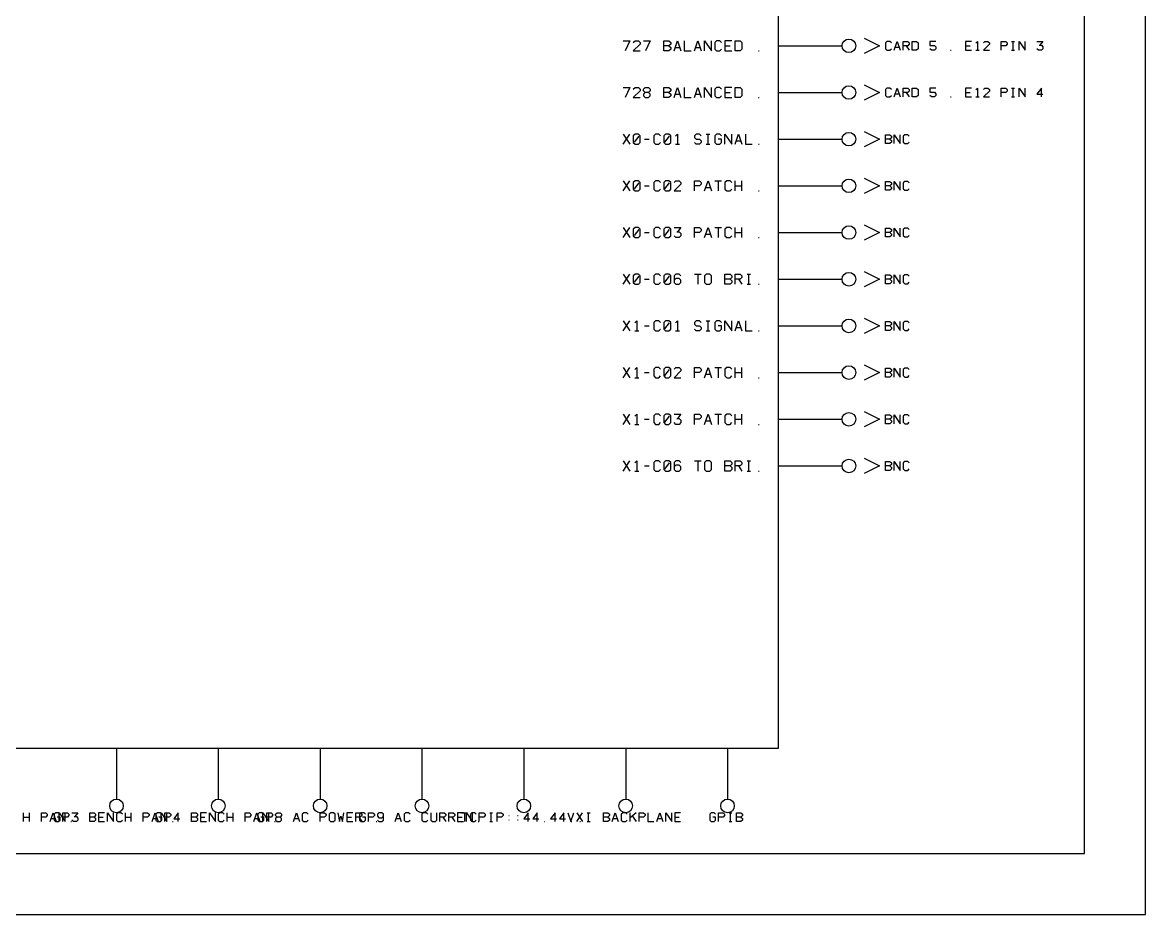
# Model space of a CAD drawing. Header units: millimetres. Extents: x 10 to 543, y 10 to 845.
# Drawn here: x 278 to 542.6, y 9.6 to 219.8 of the extents above; entities that cross this region are included whole.
import ezdxf

# ---------------------------------------------------------------- set-up
doc = ezdxf.new("R2010")
doc.units = ezdxf.units.MM
for name, color, linetype, lineweight in [('DEVICE', 7, 'CONTINUOUS', 25), ('GROUP', 6, 'CONTINUOUS', 25), ('LABEL', 8, 'CONTINUOUS', 25), ('POINT', 4, 'CONTINUOUS', 25), ('PORT_BUS', 5, 'CONTINUOUS', 25), ('PORT_OUT', 30, 'CONTINUOUS', 25), ('PORTAL', 2, 'CONTINUOUS', 25), ('SHEET', 7, 'CONTINUOUS', 25)]:
    doc.layers.add(name, color=color, linetype=linetype, lineweight=lineweight)

msp = doc.modelspace()

# ---------------------------------------------------------------- linework, layer by layer
at = {"layer": 'DEVICE'}
msp.add_lwpolyline([(96.1, 48.8), (456.1, 48.8), (456.1, 781.8), (96.1, 781.8)], close=True, dxfattribs=at)
at = {"layer": 'GROUP'}
msp.add_lwpolyline([(24, 24), (528.2, 24), (528.2, 800.4), (24, 800.4)], close=True, dxfattribs=at)
at = {"layer": 'LABEL'}
for points in [[(419.5, 215.5), (421.1, 215.5), (419.98, 213.1)], [(421.9, 215.1), (422.3, 215.5), (423.1, 215.5), (423.5, 215.1), (423.5, 214.7), (421.9, 213.1), (423.5, 213.1)], [(424.3, 215.5), (425.9, 215.5), (424.78, 213.1)], [(429.1, 213.1), (429.1, 215.5), (430.3, 215.5), (430.7, 215.1), (430.7, 214.7), (430.3, 214.3), (429.1, 214.3)], [(431.5, 213.1), (432.3, 215.5), (433.1, 213.1)], [(433.9, 215.5), (433.9, 213.1), (435.5, 213.1)], [(436.3, 213.1), (437.1, 215.5), (437.9, 213.1)], [(438.7, 213.1), (438.7, 215.5), (440.3, 213.1), (440.3, 215.5)], [(442.7, 215.1), (442.3, 215.5), (441.5, 215.5), (441.1, 215.1), (441.1, 213.5), (441.5, 213.1), (442.3, 213.1), (442.7, 213.5)], [(445.1, 215.5), (443.5, 215.5), (443.5, 213.1), (445.1, 213.1)], [(445.9, 213.1), (445.9, 215.5), (447.1, 215.5), (447.5, 215.1), (447.5, 213.5), (447.1, 213.1), (445.9, 213.1)], [(430.3, 214.3), (430.7, 213.9), (430.7, 213.5), (430.3, 213.1), (429.1, 213.1)], [(431.78, 213.9), (432.82, 213.9)], [(436.58, 213.9), (437.62, 213.9)], [(443.5, 214.3), (444.7, 214.3)], [(451.42, 213.1), (451.58, 213.1)], [(419.5, 204.5), (421.1, 204.5), (419.98, 202.1)], [(421.9, 204.1), (422.3, 204.5), (423.1, 204.5), (423.5, 204.1), (423.5, 203.7), (421.9, 202.1), (423.5, 202.1)], [(424.7, 203.3), (424.3, 203.7), (424.3, 204.1), (424.7, 204.5), (425.5, 204.5), (425.9, 204.1), (425.9, 203.7), (425.5, 203.3), (424.7, 203.3), (424.3, 202.9), (424.3, 202.5), (424.7, 202.1), (425.5, 202.1), (425.9, 202.5), (425.9, 202.9), (425.5, 203.3)], [(429.1, 202.1), (429.1, 204.5), (430.3, 204.5), (430.7, 204.1), (430.7, 203.7), (430.3, 203.3), (429.1, 203.3)], [(431.5, 202.1), (432.3, 204.5), (433.1, 202.1)], [(433.9, 204.5), (433.9, 202.1), (435.5, 202.1)], [(436.3, 202.1), (437.1, 204.5), (437.9, 202.1)], [(438.7, 202.1), (438.7, 204.5), (440.3, 202.1), (440.3, 204.5)], [(442.7, 204.1), (442.3, 204.5), (441.5, 204.5), (441.1, 204.1), (441.1, 202.5), (441.5, 202.1), (442.3, 202.1), (442.7, 202.5)], [(445.1, 204.5), (443.5, 204.5), (443.5, 202.1), (445.1, 202.1)], [(445.9, 202.1), (445.9, 204.5), (447.1, 204.5), (447.5, 204.1), (447.5, 202.5), (447.1, 202.1), (445.9, 202.1)], [(430.3, 203.3), (430.7, 202.9), (430.7, 202.5), (430.3, 202.1), (429.1, 202.1)], [(431.78, 202.9), (432.82, 202.9)], [(436.58, 202.9), (437.62, 202.9)], [(443.5, 203.3), (444.7, 203.3)], [(451.42, 202.1), (451.58, 202.1)], [(419.5, 191.1), (421.1, 193.5)], [(419.5, 193.5), (421.1, 191.1)], [(422.3, 191.1), (423.1, 191.1), (423.5, 191.5), (423.5, 193.1), (423.1, 193.5), (422.3, 193.5), (421.9, 193.1), (421.9, 191.5), (422.3, 191.1)], [(428.3, 193.1), (427.9, 193.5), (427.1, 193.5), (426.7, 193.1), (426.7, 191.5), (427.1, 191.1), (427.9, 191.1), (428.3, 191.5)], [(429.5, 191.1), (430.3, 191.1), (430.7, 191.5), (430.7, 193.1), (430.3, 193.5), (429.5, 193.5), (429.1, 193.1), (429.1, 191.5), (429.5, 191.1)], [(431.82, 193.02), (432.3, 193.5), (432.3, 191.1)], [(437.9, 193.1), (437.5, 193.5), (436.7, 193.5), (436.3, 193.1), (436.3, 192.7), (436.7, 192.3), (437.5, 192.3), (437.9, 191.9), (437.9, 191.5), (437.5, 191.1), (436.7, 191.1), (436.3, 191.5)], [(439.1, 193.5), (439.9, 193.5)], [(439.5, 191.1), (439.5, 193.5)], [(442.7, 193.1), (442.3, 193.5), (441.5, 193.5), (441.1, 193.1), (441.1, 191.5), (441.5, 191.1), (442.3, 191.1), (442.7, 191.5), (442.7, 192.3), (441.9, 192.3)], [(443.5, 191.1), (443.5, 193.5), (445.1, 191.1), (445.1, 193.5)], [(445.9, 191.1), (446.7, 193.5), (447.5, 191.1)], [(448.3, 193.5), (448.3, 191.1), (449.9, 191.1)], [(422.14, 191.58), (423.26, 193.02)], [(424.54, 192.3), (425.66, 192.3)], [(429.34, 191.58), (430.46, 193.02)], [(431.82, 191.1), (432.78, 191.1)], [(439.1, 191.1), (439.9, 191.1)], [(446.18, 191.9), (447.22, 191.9)], [(451.42, 191.1), (451.58, 191.1)], [(419.5, 180.1), (421.1, 182.5)], [(419.5, 182.5), (421.1, 180.1)], [(422.3, 180.1), (423.1, 180.1), (423.5, 180.5), (423.5, 182.1), (423.1, 182.5), (422.3, 182.5), (421.9, 182.1), (421.9, 180.5), (422.3, 180.1)], [(422.14, 180.58), (423.26, 182.02)], [(424.54, 181.3), (425.66, 181.3)], [(428.3, 182.1), (427.9, 182.5), (427.1, 182.5), (426.7, 182.1), (426.7, 180.5), (427.1, 180.1), (427.9, 180.1), (428.3, 180.5)], [(429.5, 180.1), (430.3, 180.1), (430.7, 180.5), (430.7, 182.1), (430.3, 182.5), (429.5, 182.5), (429.1, 182.1), (429.1, 180.5), (429.5, 180.1)], [(429.34, 180.58), (430.46, 182.02)], [(431.5, 182.1), (431.9, 182.5), (432.7, 182.5), (433.1, 182.1), (433.1, 181.7), (431.5, 180.1), (433.1, 180.1)], [(436.3, 180.1), (436.3, 182.5), (437.5, 182.5), (437.9, 182.1), (437.9, 181.7), (437.5, 181.3), (436.3, 181.3)], [(438.7, 180.1), (439.5, 182.5), (440.3, 180.1)], [(438.98, 180.9), (440.02, 180.9)], [(441.1, 182.5), (442.7, 182.5)], [(441.9, 182.5), (441.9, 180.1)], [(445.1, 182.1), (444.7, 182.5), (443.9, 182.5), (443.5, 182.1), (443.5, 180.5), (443.9, 180.1), (444.7, 180.1), (445.1, 180.5)], [(445.9, 180.1), (445.9, 182.5)], [(445.9, 181.3), (447.5, 181.3)], [(447.5, 180.1), (447.5, 182.5)], [(451.42, 180.1), (451.58, 180.1)], [(419.5, 169.1), (421.1, 171.5)], [(419.5, 171.5), (421.1, 169.1)], [(422.3, 169.1), (423.1, 169.1), (423.5, 169.5), (423.5, 171.1), (423.1, 171.5), (422.3, 171.5), (421.9, 171.1), (421.9, 169.5), (422.3, 169.1)], [(422.14, 169.58), (423.26, 171.02)], [(424.54, 170.3), (425.66, 170.3)], [(428.3, 171.1), (427.9, 171.5), (427.1, 171.5), (426.7, 171.1), (426.7, 169.5), (427.1, 169.1), (427.9, 169.1), (428.3, 169.5)], [(429.5, 169.1), (430.3, 169.1), (430.7, 169.5), (430.7, 171.1), (430.3, 171.5), (429.5, 171.5), (429.1, 171.1), (429.1, 169.5), (429.5, 169.1)], [(429.34, 169.58), (430.46, 171.02)], [(431.5, 171.5), (433.1, 171.5), (432.3, 170.46)], [(432.14, 170.46), (432.7, 170.46), (433.1, 170.06), (433.1, 169.5), (432.7, 169.1), (431.9, 169.1), (431.5, 169.5)], [(436.3, 169.1), (436.3, 171.5), (437.5, 171.5), (437.9, 171.1), (437.9, 170.7), (437.5, 170.3), (436.3, 170.3)], [(438.7, 169.1), (439.5, 171.5), (440.3, 169.1)], [(438.98, 169.9), (440.02, 169.9)], [(441.1, 171.5), (442.7, 171.5)], [(441.9, 171.5), (441.9, 169.1)], [(445.1, 171.1), (444.7, 171.5), (443.9, 171.5), (443.5, 171.1), (443.5, 169.5), (443.9, 169.1), (444.7, 169.1), (445.1, 169.5)], [(445.9, 169.1), (445.9, 171.5)], [(445.9, 170.3), (447.5, 170.3)], [(447.5, 169.1), (447.5, 171.5)], [(451.42, 169.1), (451.58, 169.1)], [(419.5, 158.1), (421.1, 160.5)], [(419.5, 160.5), (421.1, 158.1)], [(422.3, 158.1), (423.1, 158.1), (423.5, 158.5), (423.5, 160.1), (423.1, 160.5), (422.3, 160.5), (421.9, 160.1), (421.9, 158.5), (422.3, 158.1)], [(422.14, 158.58), (423.26, 160.02)], [(424.54, 159.3), (425.66, 159.3)], [(428.3, 160.1), (427.9, 160.5), (427.1, 160.5), (426.7, 160.1), (426.7, 158.5), (427.1, 158.1), (427.9, 158.1), (428.3, 158.5)], [(429.5, 158.1), (430.3, 158.1), (430.7, 158.5), (430.7, 160.1), (430.3, 160.5), (429.5, 160.5), (429.1, 160.1), (429.1, 158.5), (429.5, 158.1)], [(429.34, 158.58), (430.46, 160.02)], [(433.1, 160.1), (432.7, 160.5), (431.9, 160.5), (431.5, 160.1), (431.5, 158.5), (431.9, 158.1), (432.7, 158.1), (433.1, 158.5), (433.1, 159.06), (432.7, 159.46), (431.9, 159.46), (431.5, 159.06)], [(436.3, 160.5), (437.9, 160.5)], [(437.1, 160.5), (437.1, 158.1)], [(439.1, 158.1), (439.9, 158.1), (440.3, 158.5), (440.3, 160.1), (439.9, 160.5), (439.1, 160.5), (438.7, 160.1), (438.7, 158.5), (439.1, 158.1)], [(443.5, 158.1), (443.5, 160.5), (444.7, 160.5), (445.1, 160.1), (445.1, 159.7), (444.7, 159.3), (443.5, 159.3)], [(444.7, 159.3), (445.1, 158.9), (445.1, 158.5), (444.7, 158.1), (443.5, 158.1)], [(445.9, 158.1), (445.9, 160.5), (447.1, 160.5), (447.5, 160.1), (447.5, 159.7), (447.1, 159.3), (445.9, 159.3)], [(446.7, 159.3), (447.5, 158.1)], [(448.7, 160.5), (449.5, 160.5)], [(449.1, 158.1), (449.1, 160.5)], [(448.7, 158.1), (449.5, 158.1)], [(451.42, 158.1), (451.58, 158.1)], [(419.5, 147.1), (421.1, 149.5)], [(419.5, 149.5), (421.1, 147.1)], [(422.22, 149.02), (422.7, 149.5), (422.7, 147.1)], [(424.54, 148.3), (425.66, 148.3)], [(428.3, 149.1), (427.9, 149.5), (427.1, 149.5), (426.7, 149.1), (426.7, 147.5), (427.1, 147.1), (427.9, 147.1), (428.3, 147.5)], [(429.5, 147.1), (430.3, 147.1), (430.7, 147.5), (430.7, 149.1), (430.3, 149.5), (429.5, 149.5), (429.1, 149.1), (429.1, 147.5), (429.5, 147.1)], [(429.34, 147.58), (430.46, 149.02)], [(431.82, 149.02), (432.3, 149.5), (432.3, 147.1)], [(437.9, 149.1), (437.5, 149.5), (436.7, 149.5), (436.3, 149.1), (436.3, 148.7), (436.7, 148.3), (437.5, 148.3), (437.9, 147.9), (437.9, 147.5), (437.5, 147.1), (436.7, 147.1), (436.3, 147.5)], [(439.1, 149.5), (439.9, 149.5)], [(439.5, 147.1), (439.5, 149.5)], [(442.7, 149.1), (442.3, 149.5), (441.5, 149.5), (441.1, 149.1), (441.1, 147.5), (441.5, 147.1), (442.3, 147.1), (442.7, 147.5), (442.7, 148.3), (441.9, 148.3)], [(443.5, 147.1), (443.5, 149.5), (445.1, 147.1), (445.1, 149.5)], [(445.9, 147.1), (446.7, 149.5), (447.5, 147.1)], [(448.3, 149.5), (448.3, 147.1), (449.9, 147.1)], [(422.22, 147.1), (423.18, 147.1)], [(431.82, 147.1), (432.78, 147.1)], [(439.1, 147.1), (439.9, 147.1)], [(446.18, 147.9), (447.22, 147.9)], [(451.42, 147.1), (451.58, 147.1)], [(419.5, 136.1), (421.1, 138.5)], [(419.5, 138.5), (421.1, 136.1)], [(422.22, 138.02), (422.7, 138.5), (422.7, 136.1)], [(428.3, 138.1), (427.9, 138.5), (427.1, 138.5), (426.7, 138.1), (426.7, 136.5), (427.1, 136.1), (427.9, 136.1), (428.3, 136.5)], [(429.5, 136.1), (430.3, 136.1), (430.7, 136.5), (430.7, 138.1), (430.3, 138.5), (429.5, 138.5), (429.1, 138.1), (429.1, 136.5), (429.5, 136.1)], [(429.34, 136.58), (430.46, 138.02)], [(431.5, 138.1), (431.9, 138.5), (432.7, 138.5), (433.1, 138.1), (433.1, 137.7), (431.5, 136.1), (433.1, 136.1)], [(436.3, 136.1), (436.3, 138.5), (437.5, 138.5), (437.9, 138.1), (437.9, 137.7), (437.5, 137.3), (436.3, 137.3)], [(438.7, 136.1), (439.5, 138.5), (440.3, 136.1)], [(441.1, 138.5), (442.7, 138.5)], [(441.9, 138.5), (441.9, 136.1)], [(445.1, 138.1), (444.7, 138.5), (443.9, 138.5), (443.5, 138.1), (443.5, 136.5), (443.9, 136.1), (444.7, 136.1), (445.1, 136.5)], [(445.9, 136.1), (445.9, 138.5)], [(447.5, 136.1), (447.5, 138.5)], [(422.22, 136.1), (423.18, 136.1)], [(424.54, 137.3), (425.66, 137.3)], [(438.98, 136.9), (440.02, 136.9)], [(445.9, 137.3), (447.5, 137.3)], [(451.42, 136.1), (451.58, 136.1)], [(419.5, 125.1), (421.1, 127.5)], [(419.5, 127.5), (421.1, 125.1)], [(422.22, 127.02), (422.7, 127.5), (422.7, 125.1)], [(428.3, 127.1), (427.9, 127.5), (427.1, 127.5), (426.7, 127.1), (426.7, 125.5), (427.1, 125.1), (427.9, 125.1), (428.3, 125.5)], [(429.5, 125.1), (430.3, 125.1), (430.7, 125.5), (430.7, 127.1), (430.3, 127.5), (429.5, 127.5), (429.1, 127.1), (429.1, 125.5), (429.5, 125.1)], [(431.5, 127.5), (433.1, 127.5), (432.3, 126.46)], [(436.3, 125.1), (436.3, 127.5), (437.5, 127.5), (437.9, 127.1), (437.9, 126.7), (437.5, 126.3), (436.3, 126.3)], [(438.7, 125.1), (439.5, 127.5), (440.3, 125.1)], [(441.1, 127.5), (442.7, 127.5)], [(441.9, 127.5), (441.9, 125.1)], [(445.1, 127.1), (444.7, 127.5), (443.9, 127.5), (443.5, 127.1), (443.5, 125.5), (443.9, 125.1), (444.7, 125.1), (445.1, 125.5)], [(445.9, 125.1), (445.9, 127.5)], [(447.5, 125.1), (447.5, 127.5)], [(422.22, 125.1), (423.18, 125.1)], [(424.54, 126.3), (425.66, 126.3)], [(429.34, 125.58), (430.46, 127.02)], [(432.14, 126.46), (432.7, 126.46), (433.1, 126.06), (433.1, 125.5), (432.7, 125.1), (431.9, 125.1), (431.5, 125.5)], [(438.98, 125.9), (440.02, 125.9)], [(445.9, 126.3), (447.5, 126.3)], [(451.42, 125.1), (451.58, 125.1)], [(419.5, 114.1), (421.1, 116.5)], [(419.5, 116.5), (421.1, 114.1)], [(422.22, 116.02), (422.7, 116.5), (422.7, 114.1)], [(428.3, 116.1), (427.9, 116.5), (427.1, 116.5), (426.7, 116.1), (426.7, 114.5), (427.1, 114.1), (427.9, 114.1), (428.3, 114.5)], [(429.5, 114.1), (430.3, 114.1), (430.7, 114.5), (430.7, 116.1), (430.3, 116.5), (429.5, 116.5), (429.1, 116.1), (429.1, 114.5), (429.5, 114.1)], [(433.1, 116.1), (432.7, 116.5), (431.9, 116.5), (431.5, 116.1), (431.5, 114.5), (431.9, 114.1), (432.7, 114.1), (433.1, 114.5), (433.1, 115.06), (432.7, 115.46), (431.9, 115.46), (431.5, 115.06)], [(436.3, 116.5), (437.9, 116.5)], [(437.1, 116.5), (437.1, 114.1)], [(439.1, 114.1), (439.9, 114.1), (440.3, 114.5), (440.3, 116.1), (439.9, 116.5), (439.1, 116.5), (438.7, 116.1), (438.7, 114.5), (439.1, 114.1)], [(443.5, 114.1), (443.5, 116.5), (444.7, 116.5), (445.1, 116.1), (445.1, 115.7), (444.7, 115.3), (443.5, 115.3)], [(445.9, 114.1), (445.9, 116.5), (447.1, 116.5), (447.5, 116.1), (447.5, 115.7), (447.1, 115.3), (445.9, 115.3)], [(448.7, 116.5), (449.5, 116.5)], [(449.1, 114.1), (449.1, 116.5)], [(422.22, 114.1), (423.18, 114.1)], [(424.54, 115.3), (425.66, 115.3)], [(429.34, 114.58), (430.46, 116.02)], [(444.7, 115.3), (445.1, 114.9), (445.1, 114.5), (444.7, 114.1), (443.5, 114.1)], [(446.7, 115.3), (447.5, 114.1)], [(448.7, 114.1), (449.5, 114.1)], [(451.42, 114.1), (451.58, 114.1)], [(278.2, 31.5), (278.2, 33.6)], [(278.2, 32.55), (279.6, 32.55)], [(279.6, 31.5), (279.6, 33.6)], [(282.4, 31.5), (282.4, 33.6), (283.45, 33.6), (283.8, 33.25), (283.8, 32.9), (283.45, 32.55), (282.4, 32.55)], [(284.5, 31.5), (285.2, 33.6), (285.9, 31.5)], [(284.75, 32.2), (285.65, 32.2)], [(286.8, 33.25), (286.45, 33.6), (285.75, 33.6), (285.4, 33.25), (285.4, 31.85), (285.75, 31.5), (286.45, 31.5), (286.8, 31.85), (286.8, 32.55), (286.1, 32.55)], [(286.6, 31.5), (286.6, 33.6), (288, 31.5), (288, 33.6)], [(287.5, 31.5), (287.5, 33.6), (288.55, 33.6), (288.9, 33.25), (288.9, 32.9), (288.55, 32.55), (287.5, 32.55)], [(289.6, 33.6), (291, 33.6), (290.3, 32.69)], [(290.16, 32.69), (290.65, 32.69), (291, 32.34), (291, 31.85), (290.65, 31.5), (289.95, 31.5), (289.6, 31.85)], [(293.8, 31.5), (293.8, 33.6), (294.85, 33.6), (295.2, 33.25), (295.2, 32.9), (294.85, 32.55), (293.8, 32.55)], [(294.85, 32.55), (295.2, 32.2), (295.2, 31.85), (294.85, 31.5), (293.8, 31.5)], [(297.3, 33.6), (295.9, 33.6), (295.9, 31.5), (297.3, 31.5)], [(295.9, 32.55), (296.95, 32.55)], [(298, 31.5), (298, 33.6), (299.4, 31.5), (299.4, 33.6)], [(301.5, 33.25), (301.15, 33.6), (300.45, 33.6), (300.1, 33.25), (300.1, 31.85), (300.45, 31.5), (301.15, 31.5), (301.5, 31.85)], [(302.2, 31.5), (302.2, 33.6)], [(302.2, 32.55), (303.6, 32.55)], [(303.6, 31.5), (303.6, 33.6)], [(306.4, 31.5), (306.4, 33.6), (307.45, 33.6), (307.8, 33.25), (307.8, 32.9), (307.45, 32.55), (306.4, 32.55)], [(308.5, 31.5), (309.2, 33.6), (309.9, 31.5)], [(308.75, 32.2), (309.65, 32.2)], [(310.8, 33.25), (310.45, 33.6), (309.75, 33.6), (309.4, 33.25), (309.4, 31.85), (309.75, 31.5), (310.45, 31.5), (310.8, 31.85), (310.8, 32.55), (310.1, 32.55)], [(310.6, 31.5), (310.6, 33.6), (312, 31.5), (312, 33.6)], [(311.5, 31.5), (311.5, 33.6), (312.55, 33.6), (312.9, 33.25), (312.9, 32.9), (312.55, 32.55), (311.5, 32.55)], [(314.65, 31.5), (314.65, 33.6), (313.6, 32.13), (315, 32.13)], [(317.8, 31.5), (317.8, 33.6), (318.85, 33.6), (319.2, 33.25), (319.2, 32.9), (318.85, 32.55), (317.8, 32.55)], [(318.85, 32.55), (319.2, 32.2), (319.2, 31.85), (318.85, 31.5), (317.8, 31.5)], [(321.3, 33.6), (319.9, 33.6), (319.9, 31.5), (321.3, 31.5)], [(319.9, 32.55), (320.95, 32.55)], [(322, 31.5), (322, 33.6), (323.4, 31.5), (323.4, 33.6)], [(325.5, 33.25), (325.15, 33.6), (324.45, 33.6), (324.1, 33.25), (324.1, 31.85), (324.45, 31.5), (325.15, 31.5), (325.5, 31.85)], [(326.2, 31.5), (326.2, 33.6)], [(326.2, 32.55), (327.6, 32.55)], [(327.6, 31.5), (327.6, 33.6)], [(330.4, 31.5), (330.4, 33.6), (331.45, 33.6), (331.8, 33.25), (331.8, 32.9), (331.45, 32.55), (330.4, 32.55)], [(332.5, 31.5), (333.2, 33.6), (333.9, 31.5)], [(332.75, 32.2), (333.65, 32.2)], [(334.8, 33.25), (334.45, 33.6), (333.75, 33.6), (333.4, 33.25), (333.4, 31.85), (333.75, 31.5), (334.45, 31.5), (334.8, 31.85), (334.8, 32.55), (334.1, 32.55)], [(334.6, 31.5), (334.6, 33.6), (336, 31.5), (336, 33.6)], [(335.5, 31.5), (335.5, 33.6), (336.55, 33.6), (336.9, 33.25), (336.9, 32.9), (336.55, 32.55), (335.5, 32.55)], [(337.95, 32.55), (337.6, 32.9), (337.6, 33.25), (337.95, 33.6), (338.65, 33.6), (339, 33.25), (339, 32.9), (338.65, 32.55), (337.95, 32.55), (337.6, 32.2), (337.6, 31.85), (337.95, 31.5), (338.65, 31.5), (339, 31.85), (339, 32.2), (338.65, 32.55)], [(341.8, 31.5), (342.5, 33.6), (343.2, 31.5)], [(342.05, 32.2), (342.95, 32.2)], [(345.3, 33.25), (344.95, 33.6), (344.25, 33.6), (343.9, 33.25), (343.9, 31.85), (344.25, 31.5), (344.95, 31.5), (345.3, 31.85)], [(348.1, 31.5), (348.1, 33.6), (349.15, 33.6), (349.5, 33.25), (349.5, 32.9), (349.15, 32.55), (348.1, 32.55)], [(350.55, 31.5), (351.25, 31.5), (351.6, 31.85), (351.6, 33.25), (351.25, 33.6), (350.55, 33.6), (350.2, 33.25), (350.2, 31.85), (350.55, 31.5)], [(352.3, 33.6), (352.65, 31.5), (353, 32.76), (353.35, 31.5), (353.7, 33.6)], [(355.8, 33.6), (354.4, 33.6), (354.4, 31.5), (355.8, 31.5)], [(354.4, 32.55), (355.45, 32.55)], [(356.5, 31.5), (356.5, 33.6), (357.55, 33.6), (357.9, 33.25), (357.9, 32.9), (357.55, 32.55), (356.5, 32.55)], [(357.2, 32.55), (357.9, 31.5)], [(358.8, 33.25), (358.45, 33.6), (357.75, 33.6), (357.4, 33.25), (357.4, 31.85), (357.75, 31.5), (358.45, 31.5), (358.8, 31.85), (358.8, 32.55), (358.1, 32.55)], [(359.5, 31.5), (359.5, 33.6), (360.55, 33.6), (360.9, 33.25), (360.9, 32.9), (360.55, 32.55), (359.5, 32.55)], [(361.6, 31.85), (361.95, 31.5), (362.65, 31.5), (363, 31.85), (363, 33.25), (362.65, 33.6), (361.95, 33.6), (361.6, 33.25), (361.6, 32.76), (361.95, 32.41), (362.65, 32.41), (363, 32.76)], [(365.8, 31.5), (366.5, 33.6), (367.2, 31.5)], [(366.05, 32.2), (366.95, 32.2)], [(369.3, 33.25), (368.95, 33.6), (368.25, 33.6), (367.9, 33.25), (367.9, 31.85), (368.25, 31.5), (368.95, 31.5), (369.3, 31.85)], [(373.5, 33.25), (373.15, 33.6), (372.45, 33.6), (372.1, 33.25), (372.1, 31.85), (372.45, 31.5), (373.15, 31.5), (373.5, 31.85)], [(374.2, 33.6), (374.2, 31.85), (374.55, 31.5), (375.25, 31.5), (375.6, 31.85), (375.6, 33.6)], [(376.3, 31.5), (376.3, 33.6), (377.35, 33.6), (377.7, 33.25), (377.7, 32.9), (377.35, 32.55), (376.3, 32.55)], [(377, 32.55), (377.7, 31.5)], [(378.4, 31.5), (378.4, 33.6), (379.45, 33.6), (379.8, 33.25), (379.8, 32.9), (379.45, 32.55), (378.4, 32.55)], [(379.1, 32.55), (379.8, 31.5)], [(381.9, 33.6), (380.5, 33.6), (380.5, 31.5), (381.9, 31.5)], [(380.5, 32.55), (381.55, 32.55)], [(381.4, 33.6), (382.8, 33.6)], [(382.1, 33.6), (382.1, 31.5)], [(382.6, 31.5), (382.6, 33.6), (384, 31.5), (384, 33.6)], [(384.9, 33.25), (384.55, 33.6), (383.85, 33.6), (383.5, 33.25), (383.5, 31.85), (383.85, 31.5), (384.55, 31.5), (384.9, 31.85)], [(385.6, 31.5), (385.6, 33.6), (386.65, 33.6), (387, 33.25), (387, 32.9), (386.65, 32.55), (385.6, 32.55)], [(388.05, 33.6), (388.75, 33.6)], [(388.4, 31.5), (388.4, 33.6)], [(389.8, 31.5), (389.8, 33.6), (390.85, 33.6), (391.2, 33.25), (391.2, 32.9), (390.85, 32.55), (389.8, 32.55)], [(392.53, 32.97), (392.67, 32.97)], [(392.53, 31.92), (392.67, 31.92)], [(394.63, 32.97), (394.77, 32.97)], [(394.63, 31.92), (394.77, 31.92)], [(397.15, 31.5), (397.15, 33.6), (396.1, 32.13), (397.5, 32.13)], [(399.25, 31.5), (399.25, 33.6), (398.2, 32.13), (399.6, 32.13)], [(403.45, 31.5), (403.45, 33.6), (402.4, 32.13), (403.8, 32.13)], [(405.55, 31.5), (405.55, 33.6), (404.5, 32.13), (405.9, 32.13)], [(406.45, 33.6), (407.15, 31.5), (407.85, 33.6)], [(408.55, 31.5), (409.95, 33.6)], [(408.55, 33.6), (409.95, 31.5)], [(411, 33.6), (411.7, 33.6)], [(411.35, 31.5), (411.35, 33.6)], [(414.85, 31.5), (414.85, 33.6), (415.9, 33.6), (416.25, 33.25), (416.25, 32.9), (415.9, 32.55), (414.85, 32.55)], [(415.9, 32.55), (416.25, 32.2), (416.25, 31.85), (415.9, 31.5), (414.85, 31.5)], [(416.95, 31.5), (417.65, 33.6), (418.35, 31.5)], [(417.19, 32.2), (418.11, 32.2)], [(420.45, 33.25), (420.1, 33.6), (419.4, 33.6), (419.05, 33.25), (419.05, 31.85), (419.4, 31.5), (420.1, 31.5), (420.45, 31.85)], [(421.15, 31.5), (421.15, 33.6)], [(422.55, 33.6), (421.15, 32.41)], [(421.64, 32.83), (422.55, 31.5)], [(423.25, 31.5), (423.25, 33.6), (424.3, 33.6), (424.65, 33.25), (424.65, 32.9), (424.3, 32.55), (423.25, 32.55)], [(425.35, 33.6), (425.35, 31.5), (426.75, 31.5)], [(427.45, 31.5), (428.15, 33.6), (428.85, 31.5)], [(427.69, 32.2), (428.61, 32.2)], [(429.55, 31.5), (429.55, 33.6), (430.95, 31.5), (430.95, 33.6)], [(433.05, 33.6), (431.65, 33.6), (431.65, 31.5), (433.05, 31.5)], [(431.65, 32.55), (432.7, 32.55)], [(441.3, 33.25), (440.95, 33.6), (440.25, 33.6), (439.9, 33.25), (439.9, 31.85), (440.25, 31.5), (440.95, 31.5), (441.3, 31.85), (441.3, 32.55), (440.6, 32.55)], [(442, 31.5), (442, 33.6), (443.05, 33.6), (443.4, 33.25), (443.4, 32.9), (443.05, 32.55), (442, 32.55)], [(444.45, 33.6), (445.15, 33.6)], [(444.8, 31.5), (444.8, 33.6)], [(446.2, 31.5), (446.2, 33.6), (447.25, 33.6), (447.6, 33.25), (447.6, 32.9), (447.25, 32.55), (446.2, 32.55)], [(447.25, 32.55), (447.6, 32.2), (447.6, 31.85), (447.25, 31.5), (446.2, 31.5)], [(289.33, 31.5), (289.47, 31.5)], [(313.33, 31.5), (313.47, 31.5)], [(337.33, 31.5), (337.47, 31.5)], [(361.33, 31.5), (361.47, 31.5)], [(385.33, 31.5), (385.47, 31.5)], [(388.05, 31.5), (388.75, 31.5)], [(400.93, 31.5), (401.07, 31.5)], [(407.23, 31.5), (407.37, 31.5)], [(409.33, 31.5), (409.47, 31.5)], [(411, 31.5), (411.7, 31.5)], [(444.45, 31.5), (445.15, 31.5)]]:
    msp.add_lwpolyline(points, dxfattribs=at)
at = {"layer": 'POINT'}
for centre in [(472.7, 214.3), (472.7, 203.3), (472.7, 192.3), (472.7, 181.3), (472.7, 170.3), (472.7, 159.3), (472.7, 148.3), (472.7, 137.3), (472.7, 126.3), (472.7, 115.3), (300.1, 35.2), (324.1, 35.2), (348.1, 35.2), (372.1, 35.2), (396.1, 35.2), (420.1, 35.2), (444.1, 35.2)]:
    msp.add_circle(centre, 1.6, dxfattribs=at)
at = {"layer": 'PORT_BUS'}
for p, q in [((300.1, 48.8), (300.1, 36.8)), ((324.1, 48.8), (324.1, 36.8)), ((348.1, 48.8), (348.1, 36.8)), ((372.1, 48.8), (372.1, 36.8)), ((396.1, 48.8), (396.1, 36.8)), ((420.1, 48.8), (420.1, 36.8)), ((444.1, 48.8), (444.1, 36.8))]:
    msp.add_line(p, q, dxfattribs=at)
at = {"layer": 'PORT_OUT'}
for p, q in [((456.1, 214.3), (471.1, 214.3)), ((456.1, 203.3), (471.1, 203.3)), ((456.1, 192.3), (471.1, 192.3)), ((456.1, 181.3), (471.1, 181.3)), ((456.1, 170.3), (471.1, 170.3)), ((456.1, 159.3), (471.1, 159.3)), ((456.1, 148.3), (471.1, 148.3)), ((456.1, 137.3), (471.1, 137.3)), ((456.1, 126.3), (471.1, 126.3)), ((456.1, 115.3), (471.1, 115.3))]:
    msp.add_line(p, q, dxfattribs=at)
at = {"layer": 'PORTAL'}
for points in [[(476.3, 216.1), (479.9, 214.3), (476.3, 212.5)], [(482.7, 215), (482.35, 215.35), (481.65, 215.35), (481.3, 215), (481.3, 213.6), (481.65, 213.25), (482.35, 213.25), (482.7, 213.6)], [(483.4, 213.25), (484.1, 215.35), (484.8, 213.25)], [(485.5, 213.25), (485.5, 215.35), (486.55, 215.35), (486.9, 215), (486.9, 214.65), (486.55, 214.3), (485.5, 214.3)], [(487.6, 213.25), (487.6, 215.35), (488.65, 215.35), (489, 215), (489, 213.6), (488.65, 213.25), (487.6, 213.25)], [(493.2, 215.35), (491.8, 215.35), (491.8, 214.37), (492.85, 214.37), (493.2, 214.02), (493.2, 213.6), (492.85, 213.25), (492.15, 213.25), (491.8, 213.6)], [(501.6, 215.35), (500.2, 215.35), (500.2, 213.25), (501.6, 213.25)], [(502.58, 214.93), (503, 215.35), (503, 213.25)], [(504.4, 215), (504.75, 215.35), (505.45, 215.35), (505.8, 215), (505.8, 214.65), (504.4, 213.25), (505.8, 213.25)], [(508.6, 213.25), (508.6, 215.35), (509.65, 215.35), (510, 215), (510, 214.65), (509.65, 214.3), (508.6, 214.3)], [(511.05, 215.35), (511.75, 215.35)], [(511.4, 213.25), (511.4, 215.35)], [(512.8, 213.25), (512.8, 215.35), (514.2, 213.25), (514.2, 215.35)], [(517, 215.35), (518.4, 215.35), (517.7, 214.44)], [(517.56, 214.44), (518.05, 214.44), (518.4, 214.09), (518.4, 213.6), (518.05, 213.25), (517.35, 213.25), (517, 213.6)], [(483.64, 213.95), (484.56, 213.95)], [(486.2, 214.3), (486.9, 213.25)], [(496.63, 213.25), (496.77, 213.25)], [(500.2, 214.3), (501.25, 214.3)], [(502.58, 213.25), (503.42, 213.25)], [(511.05, 213.25), (511.75, 213.25)], [(476.3, 205.1), (479.9, 203.3), (476.3, 201.5)], [(482.7, 204), (482.35, 204.35), (481.65, 204.35), (481.3, 204), (481.3, 202.6), (481.65, 202.25), (482.35, 202.25), (482.7, 202.6)], [(483.4, 202.25), (484.1, 204.35), (484.8, 202.25)], [(485.5, 202.25), (485.5, 204.35), (486.55, 204.35), (486.9, 204), (486.9, 203.65), (486.55, 203.3), (485.5, 203.3)], [(487.6, 202.25), (487.6, 204.35), (488.65, 204.35), (489, 204), (489, 202.6), (488.65, 202.25), (487.6, 202.25)], [(493.2, 204.35), (491.8, 204.35), (491.8, 203.37), (492.85, 203.37), (493.2, 203.02), (493.2, 202.6), (492.85, 202.25), (492.15, 202.25), (491.8, 202.6)], [(501.6, 204.35), (500.2, 204.35), (500.2, 202.25), (501.6, 202.25)], [(502.58, 203.93), (503, 204.35), (503, 202.25)], [(504.4, 204), (504.75, 204.35), (505.45, 204.35), (505.8, 204), (505.8, 203.65), (504.4, 202.25), (505.8, 202.25)], [(508.6, 202.25), (508.6, 204.35), (509.65, 204.35), (510, 204), (510, 203.65), (509.65, 203.3), (508.6, 203.3)], [(511.05, 204.35), (511.75, 204.35)], [(511.4, 202.25), (511.4, 204.35)], [(512.8, 202.25), (512.8, 204.35), (514.2, 202.25), (514.2, 204.35)], [(518.05, 202.25), (518.05, 204.35), (517, 202.88), (518.4, 202.88)], [(483.64, 202.95), (484.56, 202.95)], [(486.2, 203.3), (486.9, 202.25)], [(496.63, 202.25), (496.77, 202.25)], [(500.2, 203.3), (501.25, 203.3)], [(502.58, 202.25), (503.42, 202.25)], [(511.05, 202.25), (511.75, 202.25)], [(476.3, 194.1), (479.9, 192.3), (476.3, 190.5)], [(481.3, 191.25), (481.3, 193.35), (482.35, 193.35), (482.7, 193), (482.7, 192.65), (482.35, 192.3), (481.3, 192.3)], [(483.4, 191.25), (483.4, 193.35), (484.8, 191.25), (484.8, 193.35)], [(486.9, 193), (486.55, 193.35), (485.85, 193.35), (485.5, 193), (485.5, 191.6), (485.85, 191.25), (486.55, 191.25), (486.9, 191.6)], [(482.35, 192.3), (482.7, 191.95), (482.7, 191.6), (482.35, 191.25), (481.3, 191.25)], [(476.3, 183.1), (479.9, 181.3), (476.3, 179.5)], [(481.3, 180.25), (481.3, 182.35), (482.35, 182.35), (482.7, 182), (482.7, 181.65), (482.35, 181.3), (481.3, 181.3)], [(482.35, 181.3), (482.7, 180.95), (482.7, 180.6), (482.35, 180.25), (481.3, 180.25)], [(483.4, 180.25), (483.4, 182.35), (484.8, 180.25), (484.8, 182.35)], [(486.9, 182), (486.55, 182.35), (485.85, 182.35), (485.5, 182), (485.5, 180.6), (485.85, 180.25), (486.55, 180.25), (486.9, 180.6)], [(476.3, 172.1), (479.9, 170.3), (476.3, 168.5)], [(481.3, 169.25), (481.3, 171.35), (482.35, 171.35), (482.7, 171), (482.7, 170.65), (482.35, 170.3), (481.3, 170.3)], [(482.35, 170.3), (482.7, 169.95), (482.7, 169.6), (482.35, 169.25), (481.3, 169.25)], [(483.4, 169.25), (483.4, 171.35), (484.8, 169.25), (484.8, 171.35)], [(486.9, 171), (486.55, 171.35), (485.85, 171.35), (485.5, 171), (485.5, 169.6), (485.85, 169.25), (486.55, 169.25), (486.9, 169.6)], [(476.3, 161.1), (479.9, 159.3), (476.3, 157.5)], [(481.3, 158.25), (481.3, 160.35), (482.35, 160.35), (482.7, 160), (482.7, 159.65), (482.35, 159.3), (481.3, 159.3)], [(482.35, 159.3), (482.7, 158.95), (482.7, 158.6), (482.35, 158.25), (481.3, 158.25)], [(483.4, 158.25), (483.4, 160.35), (484.8, 158.25), (484.8, 160.35)], [(486.9, 160), (486.55, 160.35), (485.85, 160.35), (485.5, 160), (485.5, 158.6), (485.85, 158.25), (486.55, 158.25), (486.9, 158.6)], [(476.3, 150.1), (479.9, 148.3), (476.3, 146.5)], [(481.3, 147.25), (481.3, 149.35), (482.35, 149.35), (482.7, 149), (482.7, 148.65), (482.35, 148.3), (481.3, 148.3)], [(482.35, 148.3), (482.7, 147.95), (482.7, 147.6), (482.35, 147.25), (481.3, 147.25)], [(483.4, 147.25), (483.4, 149.35), (484.8, 147.25), (484.8, 149.35)], [(486.9, 149), (486.55, 149.35), (485.85, 149.35), (485.5, 149), (485.5, 147.6), (485.85, 147.25), (486.55, 147.25), (486.9, 147.6)], [(476.3, 139.1), (479.9, 137.3), (476.3, 135.5)], [(481.3, 136.25), (481.3, 138.35), (482.35, 138.35), (482.7, 138), (482.7, 137.65), (482.35, 137.3), (481.3, 137.3)], [(483.4, 136.25), (483.4, 138.35), (484.8, 136.25), (484.8, 138.35)], [(486.9, 138), (486.55, 138.35), (485.85, 138.35), (485.5, 138), (485.5, 136.6), (485.85, 136.25), (486.55, 136.25), (486.9, 136.6)], [(482.35, 137.3), (482.7, 136.95), (482.7, 136.6), (482.35, 136.25), (481.3, 136.25)], [(476.3, 128.1), (479.9, 126.3), (476.3, 124.5)], [(481.3, 125.25), (481.3, 127.35), (482.35, 127.35), (482.7, 127), (482.7, 126.65), (482.35, 126.3), (481.3, 126.3)], [(483.4, 125.25), (483.4, 127.35), (484.8, 125.25), (484.8, 127.35)], [(486.9, 127), (486.55, 127.35), (485.85, 127.35), (485.5, 127), (485.5, 125.6), (485.85, 125.25), (486.55, 125.25), (486.9, 125.6)], [(482.35, 126.3), (482.7, 125.95), (482.7, 125.6), (482.35, 125.25), (481.3, 125.25)], [(476.3, 117.1), (479.9, 115.3), (476.3, 113.5)], [(481.3, 114.25), (481.3, 116.35), (482.35, 116.35), (482.7, 116), (482.7, 115.65), (482.35, 115.3), (481.3, 115.3)], [(482.35, 115.3), (482.7, 114.95), (482.7, 114.6), (482.35, 114.25), (481.3, 114.25)], [(483.4, 114.25), (483.4, 116.35), (484.8, 114.25), (484.8, 116.35)], [(486.9, 116), (486.55, 116.35), (485.85, 116.35), (485.5, 116), (485.5, 114.6), (485.85, 114.25), (486.55, 114.25), (486.9, 114.6)]]:
    msp.add_lwpolyline(points, dxfattribs=at)
at = {"layer": 'SHEET'}
msp.add_lwpolyline([(9.6, 9.6), (542.6, 9.6), (542.6, 844.8), (9.6, 844.8)], close=True, dxfattribs=at)

doc.saveas('drawing.dxf')
